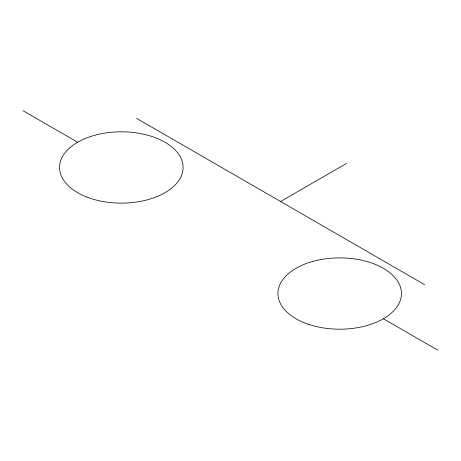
<?xml version="1.0" encoding="UTF-8"?>
<svg xmlns="http://www.w3.org/2000/svg" width="461" height="461" viewBox="0 0 461 461"><rect width="100%" height="100%" fill="white"/><g stroke="black" fill="none" stroke-linecap="round" stroke-linejoin="round"><path stroke-width="0.69" d="M280.576 201.497L346.407 163.488M136.525 118.327L424.633 284.668M23.05 110.732L77.644 142.247M383.356 318.753L437.95 350.268M86.697 196.997A61.762 35.658 0 0 0 182.925 170.005A61.762 35.658 0 0 0 94.326 135.39A61.762 35.658 0 0 0 86.697 196.997M308.801 324.417A61.762 35.658 0 0 0 401.45 293.536A61.762 35.658 0 0 0 308.801 262.655A61.762 35.658 0 0 0 308.801 324.417"/></g></svg>
